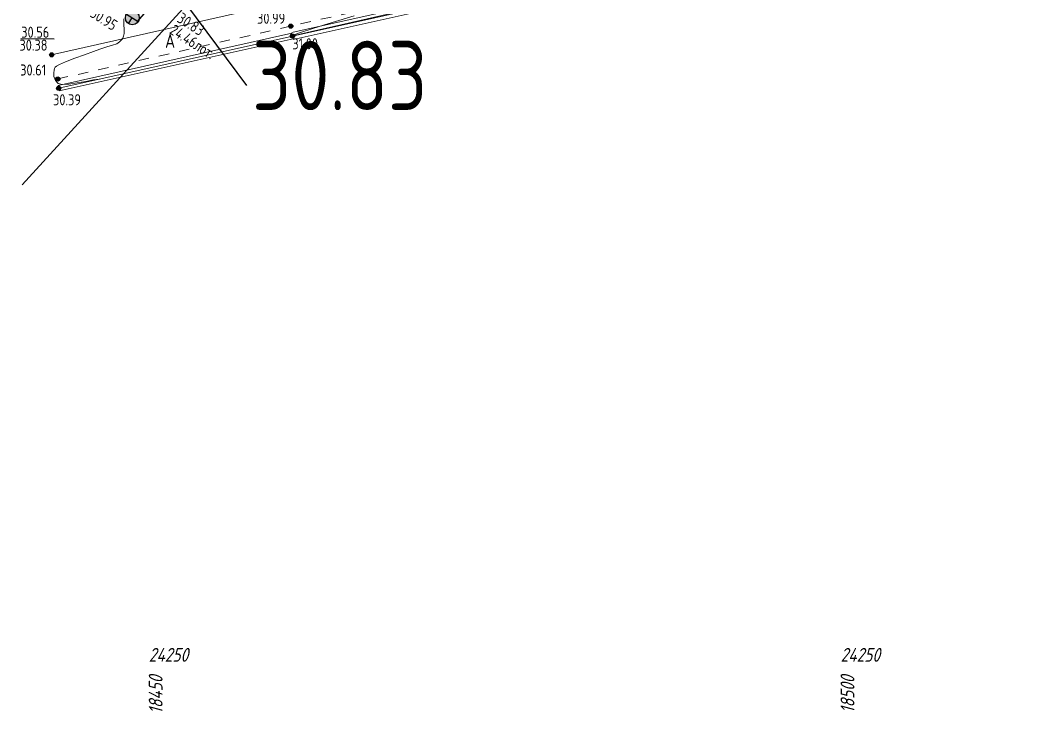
# Model space of a CAD drawing. Header units: metres. Extents: x 2491 to 4492, y 1184 to 2058.
# Drawn here: x 3033.2 to 3105.9, y 1253.2 to 1303.1 of the extents above; entities that cross this region are included whole.
import ezdxf
from ezdxf.enums import TextEntityAlignment as Align

# ---------------------------------------------------------------- set-up
doc = ezdxf.new("R2010")
doc.units = ezdxf.units.M
doc.linetypes.add('g5_01_5x1_5', pattern=[1.5, 0.75, -0.75])
for name, color, linetype, transparency in [('10_Границы покрытий и угодий', 7, 'Continuous', 0.6), ('14_Ограждения', 7, 'Continuous', 0.6), ('19_Горизонтали', 7, 'Continuous', 0.6), ('30_Канализация', 7, 'Continuous', 0.6), ('44_Крышки колодцев', 7, 'Continuous', 0.6), ('45_Номера колодцев', 7, 'Continuous', 0.6), ('61_Отметки высоты поверхности', 7, 'Continuous', 0.6)]:
    doc.layers.add(name, color=color, linetype=linetype, transparency=transparency)
doc.layers.add('Сети_Горизонтали.Вспомогательные', color=1, linetype='Continuous', lineweight=9)
doc.layers.add('Сети_Т', color=1, linetype='Continuous', lineweight=30)
doc.layers.add('Сетка', color=7, linetype='Continuous')
doc.styles.add('LIKE11', font='GOST_0.TTF')
doc.styles.add('LIKE17', font='GOST_0.TTF')
doc.styles.add('Line_GUGK', font='GOST_0.TTF')
doc.styles.get("Standard").update_dxf_attribs({"font": 'GOST_0.TTF'})
doc.linetypes.add('g5_122_kl', pattern='A,1,-1,1.5,-0.4,["Кл",Line_GUGK,S=1,R=0,X=0,Y=-0.5],-2.4,1.5,-1,4,-1,4,-1,3', length=21.8)
doc.linetypes.add('g5_472', pattern='A,0,-4,[25,GUGK_2005.shx,S=0.4,R=0,X=0,Y=-0.2],0', length=4)
doc.linetypes.add('g5_474_1a', pattern='A,1,-0.25,[28,GUGK_2005.shx,S=1,R=0,X=0,Y=0],-0.25,1', length=2.5)

# ---------------------------------------------------------------- blocks, each defined once
blk = doc.blocks.new('g5_117t')
h = blk.add_hatch(color=255)
h.paths.add_polyline_path([(-0.038, -0.038), (-0.461, -0.038, 0.367426), (-0.038, -0.461)])
h.paths.add_polyline_path([(0.037, -0.461, 0.367426), (0.461, -0.038), (0.037, -0.038)])
h.paths.add_polyline_path([(0.461, 0.037, 0.921954), (-0.461, 0.037)])
at = {"color": 0}
for points in [[(-0.5, 0), (0.5, 0)], [(0, -0.5), (0, 0)]]:
    blk.add_lwpolyline(points, dxfattribs=at)
blk.add_circle((0, 0), 0.5, dxfattribs=at)
blk = doc.blocks.new('g5_330')
blk.add_hatch(color=0).paths.add_polyline_path([(0.15, 0, 1), (-0.15, 0, 1)])
at = {"color": 0}
blk.add_circle((0, 0), 0.15, dxfattribs=at)

msp = doc.modelspace()

# ---------------------------------------------------------------- linework, layer by layer
at = {"layer": '10_Границы покрытий и угодий', "color": 7, "linetype": 'Continuous', "lineweight": 20, "flags": 128}
msp.add_lwpolyline([(3105.852, 1311.537), (3102.553, 1314.445), (3101.693, 1314.98), (3099.712, 1315.17), (3096.21, 1314.59), (3087.289, 1312.561), (3069.691, 1308.554), (3052.558, 1304.462), (3035.51, 1300.63)], dxfattribs=at)
at = {"layer": '10_Границы покрытий и угодий', "color": 7, "linetype": 'g5_01_5x1_5', "lineweight": 20, "flags": 128}
msp.add_lwpolyline([(3035.951, 1298.889), (3052.793, 1302.702), (3070.157, 1306.66), (3086.776, 1310.486), (3096.849, 1312.807), (3100.503, 1313.385), (3100.937, 1313.279), (3101.387, 1313.05), (3104.666, 1310.271), (3104.147, 1309.609)], dxfattribs=at)
at = {"layer": '14_Ограждения', "color": 7, "linetype": 'Continuous', "lineweight": 20, "flags": 128}
for points in [[(3104.311, 1309.798), (3100.77, 1312.86), (3097.31, 1312.12), (3086.897, 1309.751), (3070.193, 1306.113), (3052.859, 1302.235)], [(3103.984, 1309.42), (3100.632, 1312.319), (3097.418, 1311.632), (3087.005, 1309.263), (3070.301, 1305.625), (3052.968, 1301.747)], [(3035.973, 1298.413), (3052.869, 1302.186)], [(3036.061, 1298.023), (3052.957, 1301.796)]]:
    msp.add_lwpolyline(points, dxfattribs=at)
at = {"layer": '14_Ограждения', "color": 7, "linetype": 'g5_474_1a', "lineweight": 20, "flags": 128}
msp.add_lwpolyline([(3104.147, 1309.609), (3100.701, 1312.59), (3097.364, 1311.876), (3086.951, 1309.507), (3070.247, 1305.869), (3052.913, 1301.991)], dxfattribs=at)
at = {"layer": '14_Ограждения', "color": 7, "linetype": 'g5_472', "lineweight": 20, "flags": 128}
msp.add_lwpolyline([(3036.017, 1298.218), (3052.913, 1301.991)], dxfattribs=at)
at = {"layer": '19_Горизонтали', "color": 32, "linetype": 'Continuous', "lineweight": 20, "elevation": 31, "flags": 128}
msp.add_lwpolyline([(3052.905, 1302.038), (3052.895, 1302.012, 0.600125), (3052.912, 1301.992), (3066.142, 1305.045, 0.006226), (3068.858, 1305.707), (3070.212, 1306.055)], format="xyb", dxfattribs=at)
at = {"layer": '30_Канализация', "color": 42, "linetype": 'g5_122_kl', "lineweight": 30, "flags": 128}
for points in [[(3045.266, 1304.235), (3033.378, 1291.225)], [(3045.266, 1304.235), (3049.591, 1298.406)]]:
    msp.add_lwpolyline(points, dxfattribs=at)
at = {"layer": '61_Отметки высоты поверхности', "flags": 128}
msp.add_lwpolyline([(3033.273, 1301.8), (3035.703, 1301.785)], dxfattribs=at)
at = {"layer": 'Сети_Горизонтали.Вспомогательные', "color": 42, "linetype": 'Continuous', "lineweight": 9, "flags": 128}
for points, elevation in [([(3040.717, 1303.237), (3040.725, 1302.834), (3040.762, 1302.46), (3040.758, 1302.178), (3040.708, 1301.973), (3040.643, 1301.84), (3040.6, 1301.774), (3040.539, 1301.697), (3040.414, 1301.569), (3040.213, 1301.434), (3039.919, 1301.322), (3039.496, 1301.216), (3039.001, 1301.048), (3038.524, 1300.865), (3037.881, 1300.638), (3037.176, 1300.387), (3036.514, 1300.133), (3036.088, 1299.941), (3035.864, 1299.81), (3035.773, 1299.731), (3035.747, 1299.695), (3035.721, 1299.64), (3035.683, 1299.524), (3035.657, 1299.335), (3035.679, 1299.076), (3035.79, 1298.777), (3035.984, 1298.553), (3036.267, 1298.494), (3036.748, 1298.521), (3037.344, 1298.604), (3037.969, 1298.711), (3038.538, 1298.812), (3038.968, 1298.877)], 30.5), ([(3057.379, 1303.439), (3056.277, 1303.12), (3055.234, 1302.801), (3054.311, 1302.507), (3053.573, 1302.265), (3053.084, 1302.1), (3052.905, 1302.038), (3052.87, 1301.983), (3052.885, 1301.985)], 31)]:
    msp.add_lwpolyline(points, dxfattribs=dict(at, elevation=elevation))
at = {"layer": 'Сети_Т', "color": 1, "linetype": 'Continuous', "lineweight": 30}
msp.add_line((3041.679, 1303.009), (3046.202, 1308.192), dxfattribs=at)

# ---------------------------------------------------------------- block references
at = {"layer": '44_Крышки колодцев', "color": 7, "linetype": 'Continuous', "lineweight": 20, "rotation": 327.2608096277772}
msp.add_blockref('g5_117t', (3041.34, 1303.305, 30.946), dxfattribs=at)
at = {"layer": '61_Отметки высоты поверхности', "color": 7, "linetype": 'Continuous', "lineweight": 20}
for p in [(3052.793, 1302.702, 30.986), (3052.913, 1301.991, 31.001), (3035.51, 1300.63, 30.377), (3035.951, 1298.889, 30.606), (3036.017, 1298.218, 30.394)]:
    msp.add_blockref('g5_330', p, dxfattribs=at)

# ---------------------------------------------------------------- texts
at = {"color": 6, "linetype": 'ByBlock', "lineweight": 60, "insert": (3049.996, 1301.633), "char_height": 5, "attachment_point": 1}
msp.add_mtext_dynamic_manual_height_columns('30.83', width=22.4107, gutter_width=12.5, heights=[0], dxfattribs=at)
at = {"layer": '10_Границы покрытий и угодий', "color": 7, "linetype": 'Continuous', "lineweight": 15, "style": 'LIKE11'}
msp.add_text('А', height=1, dxfattribs=at).set_placement((3043.707, 1301.138))
at = {"layer": '45_Номера колодцев', "color": 7, "linetype": 'Continuous', "lineweight": 15, "ltscale": 0.5, "style": 'LIKE17'}
for s, p in [('30.95', (3038.218, 1303.433)), ('30.83', (3044.509, 1303.057)), ('24.46лот.', (3043.968, 1302.216))]:
    msp.add_text(s, height=0.8, rotation=327.26081, dxfattribs=at).set_placement(p)
at = {"layer": '61_Отметки высоты поверхности', "color": 7, "linetype": 'Continuous', "lineweight": 15, "ltscale": 0.5, "style": 'LIKE17'}
for s, p in [('30.99', (3050.356, 1302.875)), ('30.56', (3033.314, 1301.864)), ('30.38', (3033.183, 1300.933)), ('31.00', (3052.907, 1301.028)), ('30.61', (3033.238, 1299.134)), ('30.39', (3035.612, 1296.982))]:
    msp.add_text(s, height=0.8, dxfattribs=at).set_placement(p)
at = {"layer": 'Сетка', "color": 3, "oblique": 15}
for p in [(3042.529, 1256.765), (3092.529, 1256.765)]:
    msp.add_text('24250', height=1, dxfattribs=at).set_placement(p)
for s, p in [('18450', (3042.529, 1255.765)), ('18500', (3092.529, 1255.765))]:
    msp.add_text(s, height=1, rotation=90, dxfattribs=at).set_placement(p, align=Align.TOP_RIGHT)

doc.saveas('drawing.dxf')
